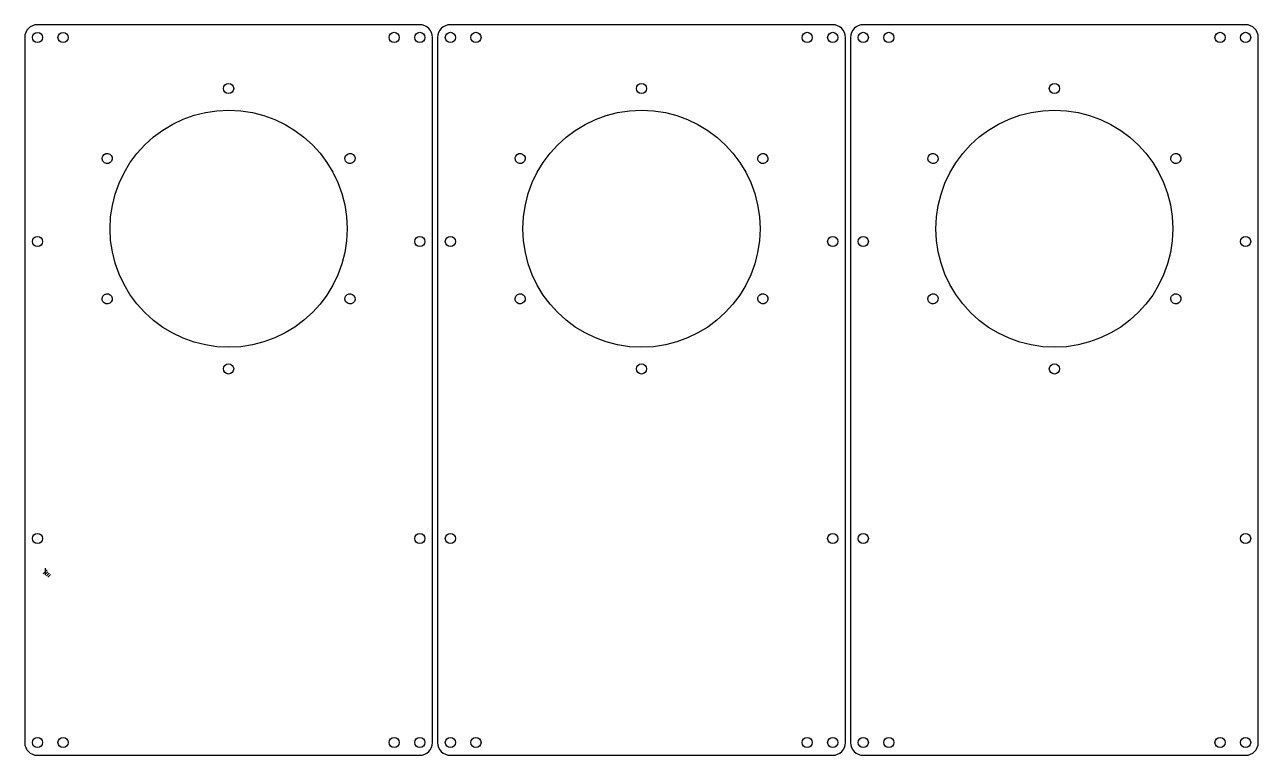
# Model space of a CAD drawing. Extents: x -8 to 800, y 225 to 800.
# Drawn here: x -8 to 476, y 225 to 511.5 of the extents above; entities that cross this region are included whole.
import ezdxf

# ---------------------------------------------------------------- set-up
doc = ezdxf.new("R2010")
doc.units = 0

msp = doc.modelspace()

# ---------------------------------------------------------------- linework, layer by layer
for p, q in [((-7.607116, 508.449687), (-7.897622, 507.510094)), ((-7.147151, 509.299), (-7.607116, 508.449687)), ((-6.537536, 510.03825), (-7.147151, 509.299)), ((-5.798082, 510.647656), (-6.537536, 510.03825)), ((-4.948598, 511.107438), (-5.798082, 510.647656)), ((-4.008894, 511.397813), (-4.948598, 511.107438)), ((-4.395044, 507.914375), (-3.759411, 508.342891)), ((-2.99878, 511.499), (-4.008894, 511.397813)), ((-3.759411, 508.342891), (-2.98105, 508.5)), ((147.001, 511.499), (-2.99878, 511.499)), ((-2.98105, 508.5), (-2.202537, 508.342891)), ((-2.202537, 508.342891), (-1.566823, 507.914375)), ((5.641106, 507.914375), (6.276739, 508.342891)), ((6.276739, 508.342891), (7.0551, 508.5)), ((7.0551, 508.5), (7.833727, 508.342891)), ((7.833727, 508.342891), (8.469428, 507.914375)), ((135.567625, 507.915375), (136.203328, 508.343891)), ((136.203328, 508.343891), (136.982, 508.501)), ((136.982, 508.501), (137.76025, 508.34375)), ((137.76025, 508.34375), (138.396, 507.915)), ((145.604125, 507.915375), (146.239484, 508.343891)), ((146.239484, 508.343891), (147.018, 508.501)), ((148.01085, 511.397813), (147.001, 511.499)), ((147.018, 508.501), (147.79625, 508.34375)), ((147.79625, 508.34375), (148.432, 507.915)), ((148.950422, 511.107438), (148.01085, 511.397813)), ((149.799877, 510.647656), (148.950422, 511.107438)), ((150.539375, 510.03825), (149.799877, 510.647656)), ((151.149076, 509.299), (150.539375, 510.03825)), ((151.609141, 508.449687), (151.149076, 509.299)), ((151.899729, 507.510094), (151.609141, 508.449687)), ((154.392703, 508.449687), (154.102229, 507.510094)), ((154.852607, 509.299), (154.392703, 508.449687)), ((155.462125, 510.03825), (154.852607, 509.299)), ((156.201439, 510.647656), (155.462125, 510.03825)), ((157.050734, 511.107438), (156.201439, 510.647656)), ((157.990193, 511.397813), (157.050734, 511.107438)), ((157.604, 507.9145), (158.23975, 508.343313)), ((159, 511.499), (157.990193, 511.397813)), ((158.23975, 508.343313), (159.018, 508.501)), ((309, 511.499), (159, 511.499)), ((159.018, 508.501), (159.796672, 508.343734)), ((159.796672, 508.343734), (160.432375, 507.914875)), ((167.640625, 507.9145), (168.276328, 508.343313)), ((168.276328, 508.343313), (169.055, 508.501)), ((169.055, 508.501), (169.83325, 508.343734)), ((169.83325, 508.343734), (170.469, 507.914875)), ((297.56725, 507.915375), (298.202906, 508.343891)), ((298.202906, 508.343891), (298.982, 508.501)), ((298.982, 508.501), (299.76025, 508.343891)), ((299.76025, 508.343891), (300.396, 507.915375)), ((307.6035, 507.915375), (308.238906, 508.343891)), ((308.238906, 508.343891), (309.017, 508.501)), ((310.010137, 511.397813), (309, 511.499)), ((309.017, 508.501), (309.795828, 508.343891)), ((309.795828, 508.343891), (310.431875, 507.915375)), ((310.949844, 511.107438), (310.010137, 511.397813)), ((311.799316, 510.647656), (310.949844, 511.107438)), ((312.53875, 510.03825), (311.799316, 510.647656)), ((313.14834, 509.299), (312.53875, 510.03825)), ((313.608281, 508.449687), (313.14834, 509.299)), ((313.89877, 507.510094), (313.608281, 508.449687)), ((316.391719, 508.449687), (316.10123, 507.510094)), ((316.85166, 509.299), (316.391719, 508.449687)), ((317.46125, 510.03825), (316.85166, 509.299)), ((318.200684, 510.647656), (317.46125, 510.03825)), ((319.050156, 511.107438), (318.200684, 510.647656)), ((319.989863, 511.397813), (319.050156, 511.107438)), ((319.603625, 507.9145), (320.239328, 508.343313)), ((321, 511.499), (319.989863, 511.397813)), ((320.239328, 508.343313), (321.018, 508.501)), ((471, 511.499), (321, 511.499)), ((321.018, 508.501), (321.796672, 508.343734)), ((321.796672, 508.343734), (322.432375, 507.914875)), ((329.639625, 507.9145), (330.275328, 508.343313)), ((330.275328, 508.343313), (331.054, 508.501)), ((331.054, 508.501), (331.832672, 508.343734)), ((331.832672, 508.343734), (332.468375, 507.914875)), ((459.566625, 507.915375), (460.202328, 508.343891)), ((460.202328, 508.343891), (460.981, 508.501)), ((460.981, 508.501), (461.75925, 508.343891)), ((461.75925, 508.343891), (462.395, 507.915375)), ((469.602625, 507.915375), (470.238328, 508.343891)), ((470.238328, 508.343891), (471.017, 508.501)), ((472.010137, 511.397813), (471, 511.499)), ((471.017, 508.501), (471.79525, 508.343891)), ((471.79525, 508.343891), (472.431, 507.915375)), ((472.949844, 511.107438), (472.010137, 511.397813)), ((473.799316, 510.647656), (472.949844, 511.107438)), ((474.53875, 510.03825), (473.799316, 510.647656)), ((475.14834, 509.299), (474.53875, 510.03825)), ((475.608281, 508.449687), (475.14834, 509.299)), ((475.89877, 507.510094), (475.608281, 508.449687)), ((-7.897622, 507.510094), (-7.99886, 506.5)), ((-7.99886, 506.5), (-7.99886, 230)), ((-4.98076, 506.5), (-4.823607, 507.278672)), ((-4.823607, 505.72175), (-4.98076, 506.5)), ((-4.823607, 507.278672), (-4.395044, 507.914375)), ((-4.395044, 505.086), (-4.823607, 505.72175)), ((-3.759411, 504.65725), (-4.395044, 505.086)), ((-2.98105, 504.5), (-3.759411, 504.65725)), ((-2.202537, 504.65725), (-2.98105, 504.5)), ((-1.566823, 505.086), (-2.202537, 504.65725)), ((-1.566823, 507.914375), (-1.138227, 507.278672)), ((-1.138227, 505.72175), (-1.566823, 505.086)), ((-1.138227, 507.278672), (-0.981068, 506.5)), ((-0.981068, 506.5), (-1.138227, 505.72175)), ((5.05539, 506.5), (5.212543, 507.278672)), ((5.212543, 505.72175), (5.05539, 506.5)), ((5.212543, 507.278672), (5.641106, 507.914375)), ((5.641106, 505.086), (5.212543, 505.72175)), ((6.276739, 504.65725), (5.641106, 505.086)), ((7.0551, 504.5), (6.276739, 504.65725)), ((7.833613, 504.65725), (7.0551, 504.5)), ((8.469326, 505.086), (7.833613, 504.65725)), ((8.897922, 505.72175), (8.469326, 505.086)), ((8.469428, 507.914375), (8.89796, 507.278672)), ((9.05508, 506.5), (8.897922, 505.72175)), ((8.89796, 507.278672), (9.05508, 506.5)), ((134.982, 506.501), (135.139109, 507.279672)), ((135.139109, 505.722328), (134.982, 506.501)), ((135.139109, 507.279672), (135.567625, 507.915375)), ((135.567625, 505.086625), (135.139109, 505.722328)), ((136.203328, 504.658109), (135.567625, 505.086625)), ((136.982, 504.501), (136.203328, 504.658109)), ((137.76025, 504.658109), (136.982, 504.501)), ((138.396, 505.086625), (137.76025, 504.658109)), ((138.396, 507.915), (138.82475, 507.27925)), ((138.82475, 505.722328), (138.396, 505.086625)), ((138.82475, 507.27925), (138.982, 506.501)), ((138.982, 506.501), (138.82475, 505.722328)), ((145.019, 506.501), (145.175953, 507.279672)), ((145.175953, 505.722328), (145.019, 506.501)), ((145.175953, 507.279672), (145.604125, 507.915375)), ((145.604125, 505.086625), (145.175953, 505.722328)), ((146.239484, 504.658109), (145.604125, 505.086625)), ((147.018, 504.501), (146.239484, 504.658109)), ((147.79625, 504.658109), (147.018, 504.501)), ((148.432, 505.086625), (147.79625, 504.658109)), ((148.432, 507.915), (148.86075, 507.27925)), ((148.86075, 505.722328), (148.432, 505.086625)), ((148.86075, 507.27925), (149.018, 506.501)), ((149.018, 506.501), (148.86075, 505.722328)), ((152.001, 506.5), (151.899729, 507.510094)), ((152.001, 230), (152.001, 506.5)), ((154.102229, 507.510094), (154.001, 506.5)), ((154.001, 506.5), (154.001, 230)), ((157.018, 506.5), (157.17525, 507.278688)), ((157.17525, 505.72175), (157.018, 506.5)), ((157.17525, 507.278688), (157.604, 507.9145)), ((157.604, 505.086), (157.17525, 505.72175)), ((158.23975, 504.65725), (157.604, 505.086)), ((159.018, 504.5), (158.23975, 504.65725)), ((159.796672, 504.65725), (159.018, 504.5)), ((160.432375, 505.086), (159.796672, 504.65725)), ((160.432375, 507.914875), (160.860891, 507.278828)), ((160.860891, 505.72175), (160.432375, 505.086)), ((160.860891, 507.278828), (161.018, 506.5)), ((161.018, 506.5), (160.860891, 505.72175)), ((167.055, 506.5), (167.212109, 507.278688)), ((167.212109, 505.72175), (167.055, 506.5)), ((167.212109, 507.278688), (167.640625, 507.9145)), ((167.640625, 505.086), (167.212109, 505.72175)), ((168.276328, 504.65725), (167.640625, 505.086)), ((169.055, 504.5), (168.276328, 504.65725)), ((169.83325, 504.65725), (169.055, 504.5)), ((170.469, 505.086), (169.83325, 504.65725)), ((170.469, 507.914875), (170.89775, 507.278828)), ((170.89775, 505.72175), (170.469, 505.086)), ((170.89775, 507.278828), (171.055, 506.5)), ((171.055, 506.5), (170.89775, 505.72175)), ((296.982, 506.501), (297.138969, 507.279672)), ((297.139109, 505.722328), (296.982, 506.501)), ((297.138969, 507.279672), (297.56725, 507.915375)), ((297.567625, 505.086625), (297.139109, 505.722328)), ((298.203328, 504.658109), (297.567625, 505.086625)), ((298.982, 504.501), (298.203328, 504.658109)), ((299.76025, 504.65825), (298.982, 504.501)), ((300.396, 505.087), (299.76025, 504.65825)), ((300.396, 507.915375), (300.82475, 507.279672)), ((300.82475, 505.72275), (300.396, 505.087)), ((300.82475, 507.279672), (300.982, 506.501)), ((300.982, 506.501), (300.82475, 505.72275)), ((307.018, 506.501), (307.175094, 507.279672)), ((307.175094, 505.722328), (307.018, 506.501)), ((307.175094, 507.279672), (307.6035, 507.915375)), ((307.6035, 505.086625), (307.175094, 505.722328)), ((308.238906, 504.658109), (307.6035, 505.086625)), ((309.017, 504.501), (308.238906, 504.658109)), ((309.795828, 504.65825), (309.017, 504.501)), ((310.431875, 505.087), (309.795828, 504.65825)), ((310.431875, 507.915375), (310.860734, 507.279672)), ((310.860734, 505.72275), (310.431875, 505.087)), ((310.860734, 507.279672), (311.018, 506.501)), ((311.018, 506.501), (310.860734, 505.72275)), ((314, 506.5), (313.89877, 507.510094)), ((314, 230), (314, 506.5)), ((316.10123, 507.510094), (316, 506.5)), ((316, 506.5), (316, 230)), ((319.018, 506.5), (319.175109, 507.278688)), ((319.17525, 505.72175), (319.018, 506.5)), ((319.175109, 507.278688), (319.603625, 507.9145)), ((319.604, 505.086), (319.17525, 505.72175)), ((320.23975, 504.65725), (319.604, 505.086)), ((321.018, 504.5), (320.23975, 504.65725)), ((321.79625, 504.65725), (321.018, 504.5)), ((322.432, 505.086), (321.79625, 504.65725)), ((322.86075, 505.72175), (322.432, 505.086)), ((322.432375, 507.914875), (322.860891, 507.278828)), ((323.018, 506.5), (322.86075, 505.72175)), ((322.860891, 507.278828), (323.018, 506.5)), ((329.054, 506.5), (329.211109, 507.278688)), ((329.211109, 505.72175), (329.054, 506.5)), ((329.211109, 507.278688), (329.639625, 507.9145)), ((329.639625, 505.086), (329.211109, 505.72175)), ((330.275328, 504.65725), (329.639625, 505.086)), ((331.054, 504.5), (330.275328, 504.65725)), ((331.83225, 504.65725), (331.054, 504.5)), ((332.468, 505.086), (331.83225, 504.65725)), ((332.89675, 505.72175), (332.468, 505.086)), ((332.468375, 507.914875), (332.896891, 507.278828)), ((333.054, 506.5), (332.89675, 505.72175)), ((332.896891, 507.278828), (333.054, 506.5)), ((458.981, 506.501), (459.138109, 507.279672)), ((459.138109, 505.722328), (458.981, 506.501)), ((459.138109, 507.279672), (459.566625, 507.915375)), ((459.566625, 505.086625), (459.138109, 505.722328)), ((460.202328, 504.658109), (459.566625, 505.086625)), ((460.981, 504.501), (460.202328, 504.658109)), ((461.75925, 504.65825), (460.981, 504.501)), ((462.395, 505.087), (461.75925, 504.65825)), ((462.395, 507.915375), (462.82375, 507.279672)), ((462.82375, 505.72275), (462.395, 505.087)), ((462.82375, 507.279672), (462.981, 506.501)), ((462.981, 506.501), (462.82375, 505.72275)), ((469.017, 506.501), (469.174109, 507.279672)), ((469.174109, 505.722328), (469.017, 506.501)), ((469.174109, 507.279672), (469.602625, 507.915375)), ((469.602625, 505.086625), (469.174109, 505.722328)), ((470.238328, 504.658109), (469.602625, 505.086625)), ((471.017, 504.501), (470.238328, 504.658109)), ((471.79525, 504.65825), (471.017, 504.501)), ((472.431, 505.087), (471.79525, 504.65825)), ((472.431, 507.915375), (472.85975, 507.279672)), ((472.85975, 505.72275), (472.431, 505.087)), ((472.85975, 507.279672), (473.017, 506.501)), ((473.017, 506.501), (472.85975, 505.72275)), ((476, 506.5), (475.89877, 507.510094)), ((476, 230), (476, 506.5)), ((70.0006, 486.499), (70.157845, 487.277672)), ((70.157733, 485.720328), (70.0006, 486.499)), ((70.586488, 485.084625), (70.157733, 485.720328)), ((70.157845, 487.277672), (70.586638, 487.913375)), ((71.222448, 484.656109), (70.586488, 485.084625)), ((70.586638, 487.913375), (71.222561, 488.341891)), ((72.0012, 484.499), (71.222448, 484.656109)), ((71.222561, 488.341891), (72.0012, 488.499)), ((72.0012, 488.499), (72.77953, 488.341891)), ((72.779741, 484.656109), (72.0012, 484.499)), ((72.77953, 488.341891), (73.415163, 487.913375)), ((73.41535, 485.084625), (72.779741, 484.656109)), ((73.415163, 487.913375), (73.843739, 487.277672)), ((73.843809, 485.720328), (73.41535, 485.084625)), ((73.843739, 487.277672), (74.0009, 486.499)), ((74.0009, 486.499), (73.843809, 485.720328)), ((232, 486.5), (232.15725, 487.278234)), ((232.15725, 485.721172), (232, 486.5)), ((232.15725, 487.278234), (232.586, 487.913875)), ((232.586, 485.085125), (232.15725, 485.721172)), ((232.586, 487.913875), (233.22175, 488.342328)), ((233.22175, 484.656266), (232.586, 485.085125)), ((233.22175, 488.342328), (234, 488.499)), ((234, 484.499), (233.22175, 484.656266)), ((234, 488.499), (234.778672, 488.341906)), ((234.779094, 484.656266), (234, 484.499)), ((234.778672, 488.341906), (235.414375, 487.9135)), ((235.41475, 485.085125), (234.779094, 484.656266)), ((235.414375, 487.9135), (235.842891, 487.278094)), ((235.843031, 485.721172), (235.41475, 485.085125)), ((235.842891, 487.278094), (236, 486.5)), ((236, 486.5), (235.843031, 485.721172)), ((393.999, 486.5), (394.156266, 487.278234)), ((394.156266, 485.721172), (393.999, 486.5)), ((394.156266, 487.278234), (394.585125, 487.913875)), ((394.585125, 485.085125), (394.156266, 485.721172)), ((394.585125, 487.913875), (395.221172, 488.342328)), ((395.221172, 484.656266), (394.585125, 485.085125)), ((395.221172, 488.342328), (396, 488.499)), ((396, 484.499), (395.221172, 484.656266)), ((396, 488.499), (396.77825, 488.341906)), ((396.778672, 484.656266), (396, 484.499)), ((396.77825, 488.341906), (397.414, 487.9135)), ((397.414375, 485.085125), (396.778672, 484.656266)), ((397.414, 487.9135), (397.84275, 487.278094)), ((397.842891, 485.721172), (397.414375, 485.085125)), ((397.84275, 487.278094), (398, 486.5)), ((398, 486.5), (397.842891, 485.721172)), ((50.104719, 472.521924), (54.206363, 474.460375)), ((54.206363, 474.460375), (58.477324, 475.990029)), ((58.477324, 475.990029), (62.887111, 477.098266)), ((62.887111, 477.098266), (67.405233, 477.772463)), ((67.405233, 477.772463), (72.0012, 478)), ((72.0012, 478), (76.755485, 477.759758)), ((76.755485, 477.759758), (81.372422, 477.054988)), ((81.372422, 477.054988), (85.82864, 475.90906)), ((85.82864, 475.90906), (90.100767, 474.345344)), ((90.100767, 474.345344), (94.165432, 472.387209)), ((211.835647, 472.387653), (215.900344, 474.345766)), ((215.900344, 474.345766), (220.172498, 475.909431)), ((220.172498, 475.909431), (224.628738, 477.055275)), ((224.628738, 477.055275), (229.245696, 477.759923)), ((229.245696, 477.759923), (234, 478)), ((234, 478), (238.75448, 477.759923)), ((238.75448, 477.759923), (243.37159, 477.055275)), ((243.37159, 477.055275), (247.827959, 475.909431)), ((247.827959, 475.909431), (252.100219, 474.345766)), ((252.100219, 474.345766), (256.164998, 472.387653)), ((374.103359, 472.521924), (378.205, 474.460375)), ((378.205, 474.460375), (382.475953, 475.990029)), ((382.475953, 475.990029), (386.88575, 477.098266)), ((386.88575, 477.098266), (391.403922, 477.772463)), ((391.403922, 477.772463), (396, 478)), ((396, 478), (400.754315, 477.759923)), ((400.754315, 477.759923), (405.371303, 477.055275)), ((405.371303, 477.055275), (409.827588, 475.909431)), ((409.827588, 475.909431), (414.099797, 474.345766)), ((414.099797, 474.345766), (418.164554, 472.387653)), ((42.531346, 467.469115), (46.202883, 470.187297)), ((46.202883, 470.187297), (50.104719, 472.521924)), ((94.165432, 472.387209), (97.999263, 470.058027)), ((97.999263, 470.058027), (101.578888, 467.381167)), ((204.422105, 467.381583), (208.001777, 470.058467)), ((208.001777, 470.058467), (211.835647, 472.387653)), ((256.164998, 472.387653), (259.998926, 470.058467)), ((259.998926, 470.058467), (263.578633, 467.381583)), ((366.529891, 467.469115), (370.2015, 470.187297)), ((370.2015, 470.187297), (374.103359, 472.521924)), ((418.164554, 472.387653), (421.998486, 470.058467)), ((421.998486, 470.058467), (425.578218, 467.381583)), ((39.1206, 464.38), (42.531346, 467.469115)), ((101.578888, 467.381167), (104.880938, 464.38)), ((201.12, 464.380375), (204.422105, 467.381583)), ((263.578633, 467.381583), (266.88075, 464.380375)), ((363.119, 464.38), (366.529891, 467.469115)), ((425.578218, 467.381583), (428.880375, 464.380375)), ((22.426225, 459.470625), (22.638, 459.999)), ((22.638, 459.999), (23.163127, 460.594875)), ((23.163127, 460.594875), (23.852063, 460.93125)), ((23.852063, 460.93125), (24.616917, 460.9845)), ((24.616917, 460.9845), (25.3698, 460.731)), ((25.3698, 460.731), (25.965525, 460.205828)), ((25.965525, 460.205828), (26.3019, 459.516875)), ((33.313577, 457.297937), (36.031646, 460.969398)), ((36.031646, 460.969398), (39.1206, 464.38)), ((104.880938, 464.38), (107.882039, 461.077895)), ((107.882039, 461.077895), (110.55882, 457.498223)), ((117.634, 459.094), (117.923625, 460.04)), ((117.923625, 460.04), (118.631, 460.731)), ((118.631, 460.731), (119.383984, 460.9845)), ((119.383984, 460.9845), (120.148875, 460.93125)), ((120.148875, 460.93125), (120.837828, 460.594875)), ((120.837828, 460.594875), (121.363, 459.999)), ((121.363, 459.999), (121.616516, 459.246438)), ((184.42575, 459.47075), (184.637, 460)), ((184.637, 460), (185.162312, 460.595313)), ((185.162312, 460.595313), (185.8515, 460.9315)), ((185.8515, 460.9315), (186.616438, 460.984938)), ((186.616438, 460.984938), (187.369, 460.732)), ((187.369, 460.732), (187.964891, 460.206266)), ((187.964891, 460.206266), (188.301375, 459.517125)), ((195.441973, 457.498486), (198.118833, 461.078218)), ((198.118833, 461.078218), (201.12, 464.380375)), ((266.88075, 464.380375), (269.881906, 461.078218)), ((269.881906, 461.078218), (272.55873, 457.498486)), ((279.633, 459.095), (279.923125, 460.040625)), ((279.923125, 460.040625), (280.631, 460.732)), ((280.631, 460.732), (281.383984, 460.984938)), ((281.383984, 460.984938), (282.148875, 460.9315)), ((282.148875, 460.9315), (282.837828, 460.595313)), ((282.837828, 460.595313), (283.363, 460)), ((283.363, 460), (283.616078, 459.247)), ((346.42475, 459.47075), (346.636, 460)), ((346.636, 460), (347.161734, 460.595313)), ((347.161734, 460.595313), (347.850875, 460.9315)), ((347.850875, 460.9315), (348.615578, 460.984938)), ((348.615578, 460.984938), (349.368, 460.732)), ((349.368, 460.732), (349.963891, 460.206266)), ((349.963891, 460.206266), (350.300375, 459.517125)), ((357.312281, 457.298078), (360.030215, 460.969439)), ((360.030215, 460.969439), (363.119, 464.38)), ((428.880375, 464.380375), (431.881583, 461.078218)), ((431.881583, 461.078218), (434.558467, 457.498486)), ((441.633, 459.095), (441.922625, 460.040625)), ((441.922625, 460.040625), (442.63, 460.732)), ((442.63, 460.732), (443.382984, 460.984938)), ((443.382984, 460.984938), (444.147875, 460.9315)), ((444.147875, 460.9315), (444.836828, 460.595313)), ((444.836828, 460.595313), (445.362, 460)), ((445.362, 460), (445.615516, 459.247)), ((22.3721, 458.904), (22.426225, 459.470625)), ((22.662325, 457.958), (22.3721, 458.904)), ((23.3703, 457.267), (22.662325, 457.958)), ((24.123155, 457.014063), (23.3703, 457.267)), ((24.887963, 457.0675), (24.123155, 457.014063)), ((25.576889, 457.403687), (24.887963, 457.0675)), ((26.1021, 457.999), (25.576889, 457.403687)), ((26.3553, 458.751984), (26.1021, 457.999)), ((26.3019, 459.516875), (26.3553, 458.751984)), ((30.979022, 453.396133), (33.313577, 457.297937)), ((110.55882, 457.498223), (112.887911, 453.664353)), ((117.68825, 458.52775), (117.634, 459.094)), ((117.9, 457.999), (117.68825, 458.52775)), ((118.425172, 457.403687), (117.9, 457.999)), ((119.114125, 457.0675), (118.425172, 457.403687)), ((119.879016, 457.014063), (119.114125, 457.0675)), ((120.632, 457.267), (119.879016, 457.014063)), ((121.227297, 457.792312), (120.632, 457.267)), ((121.563375, 458.4815), (121.227297, 457.792312)), ((121.616516, 459.246438), (121.563375, 458.4815)), ((184.372, 458.904), (184.42575, 459.47075)), ((184.66175, 457.958375), (184.372, 458.904)), ((185.37, 457.267), (184.66175, 457.958375)), ((186.122422, 457.014078), (185.37, 457.267)), ((186.887125, 457.067625), (186.122422, 457.014078)), ((187.576266, 457.404109), (186.887125, 457.067625)), ((188.102, 458), (187.576266, 457.404109)), ((188.354922, 458.752422), (188.102, 458)), ((188.301375, 459.517125), (188.354922, 458.752422)), ((193.112791, 453.664554), (195.441973, 457.498486)), ((272.55873, 457.498486), (274.887854, 453.664554)), ((279.687625, 458.528375), (279.633, 459.095)), ((279.899, 458), (279.687625, 458.528375)), ((280.424313, 457.404109), (279.899, 458)), ((281.1135, 457.067625), (280.424313, 457.404109)), ((281.878438, 457.014078), (281.1135, 457.067625)), ((282.631, 457.267), (281.878438, 457.014078)), ((283.226734, 457.79275), (282.631, 457.267)), ((283.562875, 458.482), (283.226734, 457.79275)), ((283.616078, 459.247), (283.562875, 458.482)), ((346.371, 458.904), (346.42475, 459.47075)), ((346.66075, 457.958375), (346.371, 458.904)), ((347.369, 457.267), (346.66075, 457.958375)), ((348.121562, 457.014078), (347.369, 457.267)), ((348.8865, 457.067625), (348.121562, 457.014078)), ((349.575687, 457.404109), (348.8865, 457.067625)), ((350.101, 458), (349.575687, 457.404109)), ((350.353922, 458.752422), (350.101, 458)), ((350.300375, 459.517125), (350.353922, 458.752422)), ((354.977832, 453.396396), (357.312281, 457.298078)), ((434.558467, 457.498486), (436.887653, 453.664554)), ((441.68725, 458.528375), (441.633, 459.095)), ((441.899, 458), (441.68725, 458.528375)), ((442.424172, 457.404109), (441.899, 458)), ((443.113125, 457.067625), (442.424172, 457.404109)), ((443.878016, 457.014078), (443.113125, 457.067625)), ((444.631, 457.267), (443.878016, 457.014078)), ((445.226297, 457.79275), (444.631, 457.267)), ((445.562375, 458.482), (445.226297, 457.79275)), ((445.615516, 459.247), (445.562375, 458.482)), ((29.040613, 449.2945), (30.979022, 453.396133)), ((112.887911, 453.664353), (114.845939, 449.599656)), ((191.154656, 449.599797), (193.112791, 453.664554)), ((274.887854, 453.664554), (276.845906, 449.599797)), ((353.0395, 449.294875), (354.977832, 453.396396)), ((436.887653, 453.664554), (438.845766, 449.599797)), ((27.510976, 445.023555), (29.040613, 449.2945)), ((114.845939, 449.599656), (116.409534, 445.327502)), ((116.409534, 445.327502), (117.555323, 440.871262)), ((188.445012, 440.871303), (189.59094, 445.327588)), ((189.59094, 445.327588), (191.154656, 449.599797)), ((276.845906, 449.599797), (278.409517, 445.327588)), ((278.409517, 445.327588), (279.555316, 440.871303)), ((351.509918, 445.023994), (353.0395, 449.294875)), ((438.845766, 449.599797), (440.409431, 445.327588)), ((440.409431, 445.327588), (441.555275, 440.871303)), ((25.72854, 436.095789), (26.402742, 440.613812)), ((26.402742, 440.613812), (27.510976, 445.023555)), ((117.555323, 440.871262), (118.259935, 436.254304)), ((187.740242, 436.254315), (188.445012, 440.871303)), ((279.555316, 440.871303), (280.259934, 436.254315)), ((349.727535, 436.096076), (350.401719, 440.614234)), ((350.401719, 440.614234), (351.509918, 445.023994)), ((441.555275, 440.871303), (442.259923, 436.254315)), ((25.501, 431.5), (25.72854, 436.095789)), ((118.259935, 436.254304), (118.5, 431.5)), ((187.5, 431.5), (187.740242, 436.254315)), ((280.259934, 436.254315), (280.5, 431.5)), ((349.5, 431.5), (349.727535, 436.096076)), ((442.259923, 436.254315), (442.5, 431.5)), ((25.72854, 426.903922), (25.501, 431.5)), ((118.5, 431.5), (118.259935, 426.745685)), ((187.740242, 426.745685), (187.5, 431.5)), ((280.5, 431.5), (280.259934, 426.745685)), ((349.727535, 426.903924), (349.5, 431.5)), ((442.5, 431.5), (442.259923, 426.745685)), ((-4.98076, 426.501), (-4.823607, 427.279094)), ((-4.823607, 425.722328), (-4.98076, 426.501)), ((-4.823607, 427.279094), (-4.395044, 427.9145)), ((-4.395044, 427.9145), (-3.759411, 428.342906)), ((-3.759411, 428.342906), (-2.98105, 428.5)), ((-2.98105, 428.5), (-2.202537, 428.342906)), ((-2.202537, 428.342906), (-1.566823, 427.9145)), ((-1.566823, 427.9145), (-1.138227, 427.279094)), ((-1.138227, 427.279094), (-0.981068, 426.501)), ((-0.981068, 426.501), (-1.138227, 425.722187)), ((26.402742, 422.38575), (25.72854, 426.903922)), ((118.259935, 426.745685), (117.555323, 422.128697)), ((145.019, 426.501), (145.175953, 427.279672)), ((145.175953, 425.722484), (145.019, 426.501)), ((145.175953, 427.279672), (145.604125, 427.915375)), ((145.604125, 427.915375), (146.239484, 428.343891)), ((146.239484, 428.343891), (147.018, 428.501)), ((147.018, 428.501), (147.79625, 428.34375)), ((147.79625, 428.34375), (148.432, 427.915)), ((148.432, 427.915), (148.86075, 427.27925)), ((148.86075, 427.27925), (149.018, 426.501)), ((149.018, 426.501), (148.86075, 425.722906)), ((157.018, 426.501), (157.17525, 427.279109)), ((157.17525, 425.72275), (157.018, 426.501)), ((157.17525, 427.279109), (157.604, 427.914625)), ((157.604, 427.914625), (158.23975, 428.343328)), ((158.23975, 428.343328), (159.018, 428.501)), ((159.018, 428.501), (159.796672, 428.343891)), ((159.796672, 428.343891), (160.432375, 427.915375)), ((160.432375, 427.915375), (160.860891, 427.279672)), ((160.860891, 427.279672), (161.018, 426.501)), ((161.018, 426.501), (160.860891, 425.722328)), ((188.445012, 422.128697), (187.740242, 426.745685)), ((280.259934, 426.745685), (279.555316, 422.128697)), ((307.018, 426.501), (307.175094, 427.279672)), ((307.175094, 425.722484), (307.018, 426.501)), ((307.175094, 427.279672), (307.6035, 427.915375)), ((307.6035, 427.915375), (308.238906, 428.343891)), ((308.238906, 428.343891), (309.017, 428.501)), ((309.017, 428.501), (309.795828, 428.343891)), ((309.795828, 428.343891), (310.431875, 427.915375)), ((310.431875, 427.915375), (310.860734, 427.279672)), ((310.860734, 427.279672), (311.018, 426.501)), ((311.018, 426.501), (310.860734, 425.722906)), ((319.018, 426.501), (319.175109, 427.279109)), ((319.17525, 425.72275), (319.018, 426.501)), ((319.175109, 427.279109), (319.603625, 427.914625)), ((319.603625, 427.914625), (320.239328, 428.343328)), ((320.239328, 428.343328), (321.018, 428.501)), ((321.018, 428.501), (321.796672, 428.343891)), ((321.796672, 428.343891), (322.432375, 427.915375)), ((322.432375, 427.915375), (322.860891, 427.279672)), ((323.018, 426.501), (322.86075, 425.722328)), ((322.860891, 427.279672), (323.018, 426.501)), ((350.401719, 422.385766), (349.727535, 426.903924)), ((442.259923, 426.745685), (441.555275, 422.128697)), ((469.017, 426.501), (469.174109, 427.279672)), ((469.174109, 425.722484), (469.017, 426.501)), ((469.174109, 427.279672), (469.602625, 427.915375)), ((469.602625, 427.915375), (470.238328, 428.343891)), ((470.238328, 428.343891), (471.017, 428.501)), ((471.017, 428.501), (471.79525, 428.343891)), ((471.79525, 428.343891), (472.431, 427.915375)), ((472.431, 427.915375), (472.85975, 427.279672)), ((472.85975, 427.279672), (473.017, 426.501)), ((473.017, 426.501), (472.85975, 425.722906)), ((-4.395044, 425.086625), (-4.823607, 425.722328)), ((-3.759411, 424.658109), (-4.395044, 425.086625)), ((-2.98105, 424.501), (-3.759411, 424.658109)), ((-2.202537, 424.657687), (-2.98105, 424.501)), ((-1.566823, 425.08625), (-2.202537, 424.657687)), ((-1.138227, 425.722187), (-1.566823, 425.08625)), ((27.510976, 417.975953), (26.402742, 422.38575)), ((117.555323, 422.128697), (116.409534, 417.672412)), ((145.604125, 425.087125), (145.175953, 425.722484)), ((146.239484, 424.658953), (145.604125, 425.087125)), ((147.018, 424.502), (146.239484, 424.658953)), ((147.79625, 424.659094), (147.018, 424.502)), ((148.432, 425.0875), (147.79625, 424.659094)), ((148.86075, 425.722906), (148.432, 425.0875)), ((157.604, 425.087), (157.17525, 425.72275)), ((158.23975, 424.65825), (157.604, 425.087)), ((159.018, 424.501), (158.23975, 424.65825)), ((159.796672, 424.658109), (159.018, 424.501)), ((160.432375, 425.086625), (159.796672, 424.658109)), ((160.860891, 425.722328), (160.432375, 425.086625)), ((189.59094, 417.672412), (188.445012, 422.128697)), ((279.555316, 422.128697), (278.409517, 417.672412)), ((307.6035, 425.087125), (307.175094, 425.722484)), ((308.238906, 424.658953), (307.6035, 425.087125)), ((309.017, 424.502), (308.238906, 424.658953)), ((309.795828, 424.659094), (309.017, 424.502)), ((310.431875, 425.0875), (309.795828, 424.659094)), ((310.860734, 425.722906), (310.431875, 425.0875)), ((319.604, 425.087), (319.17525, 425.72275)), ((320.23975, 424.65825), (319.604, 425.087)), ((321.018, 424.501), (320.23975, 424.65825)), ((321.79625, 424.658109), (321.018, 424.501)), ((322.432, 425.086625), (321.79625, 424.658109)), ((322.86075, 425.722328), (322.432, 425.086625)), ((351.509918, 417.976006), (350.401719, 422.385766)), ((441.555275, 422.128697), (440.409431, 417.672412)), ((469.602625, 425.087125), (469.174109, 425.722484)), ((470.238328, 424.658953), (469.602625, 425.087125)), ((471.017, 424.502), (470.238328, 424.658953)), ((471.79525, 424.659094), (471.017, 424.502)), ((472.431, 425.0875), (471.79525, 424.659094)), ((472.85975, 425.722906), (472.431, 425.0875)), ((29.040613, 413.705), (27.510976, 417.975953)), ((116.409534, 417.672412), (114.845939, 413.400203)), ((191.154656, 413.400203), (189.59094, 417.672412)), ((278.409517, 417.672412), (276.845906, 413.400203)), ((353.0395, 413.705125), (351.509918, 417.976006)), ((440.409431, 417.672412), (438.845766, 413.400203)), ((30.979022, 409.603359), (29.040613, 413.705)), ((114.845939, 413.400203), (112.887911, 409.335446)), ((193.112791, 409.335446), (191.154656, 413.400203)), ((276.845906, 413.400203), (274.887854, 409.335446)), ((354.977832, 409.603604), (353.0395, 413.705125)), ((438.845766, 413.400203), (436.887653, 409.335446)), ((33.313577, 405.7015), (30.979022, 409.603359)), ((112.887911, 409.335446), (110.55882, 405.501514)), ((195.441973, 405.501514), (193.112791, 409.335446)), ((274.887854, 409.335446), (272.55873, 405.501514)), ((357.312281, 405.701922), (354.977832, 409.603604)), ((436.887653, 409.335446), (434.558467, 405.501514)), ((22.3721, 404.095), (22.661925, 405.040625)), ((22.426338, 403.528375), (22.3721, 404.095)), ((22.638, 403), (22.426338, 403.528375)), ((23.163169, 402.404125), (22.638, 403)), ((22.661925, 405.040625), (23.3695, 405.732)), ((23.852175, 402.06775), (23.163169, 402.404125)), ((23.3695, 405.732), (24.122387, 405.984938)), ((24.617044, 402.0145), (23.852175, 402.06775)), ((24.122387, 405.984938), (24.887275, 405.9315)), ((25.3698, 402.268), (24.617044, 402.0145)), ((24.887275, 405.9315), (25.5763, 405.595313)), ((25.96532, 402.793172), (25.3698, 402.268)), ((25.5763, 405.595313), (26.1016, 405)), ((26.301538, 403.482125), (25.96532, 402.793172)), ((26.1016, 405), (26.354836, 404.247016)), ((26.354836, 404.247016), (26.301538, 403.482125)), ((36.031646, 402.029891), (33.313577, 405.7015)), ((39.1206, 398.619), (36.031646, 402.029891)), ((107.882039, 401.921782), (104.880938, 398.619625)), ((110.55882, 405.501514), (107.882039, 401.921782)), ((117.634, 403.904), (117.687875, 404.47075)), ((117.923625, 402.9585), (117.634, 403.904)), ((117.687875, 404.47075), (117.9, 405)), ((117.9, 405), (118.425312, 405.595313)), ((118.631, 402.268), (117.923625, 402.9585)), ((118.425312, 405.595313), (119.1145, 405.9315)), ((119.383984, 402.0145), (118.631, 402.268)), ((119.1145, 405.9315), (119.879437, 405.984938)), ((120.148875, 402.06775), (119.383984, 402.0145)), ((119.879437, 405.984938), (120.632, 405.732)), ((120.837828, 402.404125), (120.148875, 402.06775)), ((120.632, 405.732), (121.227297, 405.206266)), ((121.363, 403), (120.837828, 402.404125)), ((121.227297, 405.206266), (121.563375, 404.517125)), ((121.616516, 403.752422), (121.363, 403)), ((121.563375, 404.517125), (121.616516, 403.752422)), ((184.372, 404.095), (184.661625, 405.041)), ((184.42575, 403.528375), (184.372, 404.095)), ((184.637, 403), (184.42575, 403.528375)), ((185.162312, 402.404125), (184.637, 403)), ((184.661625, 405.041), (185.369, 405.732)), ((185.8515, 402.06775), (185.162312, 402.404125)), ((185.369, 405.732), (186.121984, 405.985078)), ((186.616438, 402.0145), (185.8515, 402.06775)), ((186.121984, 405.985078), (186.886875, 405.931875)), ((187.369, 402.268), (186.616438, 402.0145)), ((186.886875, 405.931875), (187.575828, 405.595734)), ((187.964875, 402.793172), (187.369, 402.268)), ((187.575828, 405.595734), (188.101, 405)), ((188.30125, 403.482125), (187.964875, 402.793172)), ((188.101, 405), (188.3545, 404.247016)), ((188.3545, 404.247016), (188.30125, 403.482125)), ((198.118833, 401.921782), (195.441973, 405.501514)), ((201.12, 398.619625), (198.118833, 401.921782)), ((269.881906, 401.921782), (266.88075, 398.619625)), ((272.55873, 405.501514), (269.881906, 401.921782)), ((279.633, 403.904), (279.687625, 404.471125)), ((279.923125, 402.958875), (279.633, 403.904)), ((279.687625, 404.471125), (279.899, 405)), ((279.899, 405), (280.424734, 405.595313)), ((280.631, 402.268), (279.923125, 402.958875)), ((280.424734, 405.595313), (281.113875, 405.9315)), ((281.383984, 402.0145), (280.631, 402.268)), ((281.113875, 405.9315), (281.878578, 405.984938)), ((282.148875, 402.06775), (281.383984, 402.0145)), ((281.878578, 405.984938), (282.631, 405.732)), ((282.837828, 402.404125), (282.148875, 402.06775)), ((282.631, 405.732), (283.226313, 405.206266)), ((283.363, 403), (282.837828, 402.404125)), ((283.226313, 405.206266), (283.5625, 404.517125)), ((283.615937, 403.752422), (283.363, 403)), ((283.5625, 404.517125), (283.615937, 403.752422)), ((346.371, 404.095), (346.660625, 405.041)), ((346.42475, 403.528375), (346.371, 404.095)), ((346.636, 403), (346.42475, 403.528375)), ((347.161734, 402.404125), (346.636, 403)), ((346.660625, 405.041), (347.368, 405.732)), ((347.850875, 402.06775), (347.161734, 402.404125)), ((347.368, 405.732), (348.120984, 405.985078)), ((348.615578, 402.0145), (347.850875, 402.06775)), ((348.120984, 405.985078), (348.885875, 405.931875)), ((349.368, 402.268), (348.615578, 402.0145)), ((348.885875, 405.931875), (349.574828, 405.595734)), ((349.963875, 402.793172), (349.368, 402.268)), ((349.574828, 405.595734), (350.1, 405)), ((350.30025, 403.482125), (349.963875, 402.793172)), ((350.1, 405), (350.3535, 404.247016)), ((350.3535, 404.247016), (350.30025, 403.482125)), ((360.030215, 402.030561), (357.312281, 405.701922)), ((363.119, 398.62), (360.030215, 402.030561)), ((431.881583, 401.921782), (428.880375, 398.619625)), ((434.558467, 405.501514), (431.881583, 401.921782)), ((441.633, 403.904), (441.686875, 404.471125)), ((441.922625, 402.958875), (441.633, 403.904)), ((441.686875, 404.471125), (441.899, 405)), ((441.899, 405), (442.424172, 405.595313)), ((442.63, 402.268), (441.922625, 402.958875)), ((442.424172, 405.595313), (443.113125, 405.9315)), ((443.382984, 402.0145), (442.63, 402.268)), ((443.113125, 405.9315), (443.878016, 405.984938)), ((444.147875, 402.06775), (443.382984, 402.0145)), ((443.878016, 405.984938), (444.631, 405.732)), ((444.836828, 402.404125), (444.147875, 402.06775)), ((444.631, 405.732), (445.226297, 405.206266)), ((445.362, 403), (444.836828, 402.404125)), ((445.226297, 405.206266), (445.562375, 404.517125)), ((445.615516, 403.752422), (445.362, 403)), ((445.562375, 404.517125), (445.615516, 403.752422)), ((42.531346, 395.530215), (39.1206, 398.619)), ((104.880938, 398.619625), (101.578888, 395.618417)), ((204.422105, 395.618417), (201.12, 398.619625)), ((266.88075, 398.619625), (263.578633, 395.618417)), ((366.529891, 395.530885), (363.119, 398.62)), ((428.880375, 398.619625), (425.578218, 395.618417)), ((46.202883, 392.812281), (42.531346, 395.530215)), ((50.104719, 390.477832), (46.202883, 392.812281)), ((97.999263, 392.941533), (94.165432, 390.612347)), ((101.578888, 395.618417), (97.999263, 392.941533)), ((208.001777, 392.941533), (204.422105, 395.618417)), ((211.835647, 390.612347), (208.001777, 392.941533)), ((259.998926, 392.941533), (256.164998, 390.612347)), ((263.578633, 395.618417), (259.998926, 392.941533)), ((370.2015, 392.812703), (366.529891, 395.530885)), ((374.103359, 390.478076), (370.2015, 392.812703)), ((421.998486, 392.941533), (418.164554, 390.612347)), ((425.578218, 395.618417), (421.998486, 392.941533)), ((54.206363, 388.5395), (50.104719, 390.477832)), ((58.477324, 387.009918), (54.206363, 388.5395)), ((90.100767, 388.654234), (85.82864, 387.090569)), ((94.165432, 390.612347), (90.100767, 388.654234)), ((215.900344, 388.654234), (211.835647, 390.612347)), ((220.172498, 387.090569), (215.900344, 388.654234)), ((252.100219, 388.654234), (247.827959, 387.090569)), ((256.164998, 390.612347), (252.100219, 388.654234)), ((378.205, 388.539625), (374.103359, 390.478076)), ((382.475953, 387.009971), (378.205, 388.539625)), ((414.099797, 388.654234), (409.827588, 387.090569)), ((418.164554, 390.612347), (414.099797, 388.654234)), ((62.887111, 385.901719), (58.477324, 387.009918)), ((67.405233, 385.227535), (62.887111, 385.901719)), ((72.0012, 385), (67.405233, 385.227535)), ((76.755485, 385.240077), (72.0012, 385)), ((81.372422, 385.944725), (76.755485, 385.240077)), ((85.82864, 387.090569), (81.372422, 385.944725)), ((224.628738, 385.944725), (220.172498, 387.090569)), ((229.245696, 385.240077), (224.628738, 385.944725)), ((234, 385), (229.245696, 385.240077)), ((238.75448, 385.240077), (234, 385)), ((243.37159, 385.944725), (238.75448, 385.240077)), ((247.827959, 387.090569), (243.37159, 385.944725)), ((386.88575, 385.901734), (382.475953, 387.009971)), ((391.403922, 385.227537), (386.88575, 385.901734)), ((396, 385), (391.403922, 385.227537)), ((400.754315, 385.240077), (396, 385)), ((405.371303, 385.944725), (400.754315, 385.240077)), ((409.827588, 387.090569), (405.371303, 385.944725)), ((70.157845, 377.27825), (70.586638, 377.914)), ((70.586638, 377.914), (71.222561, 378.34275)), ((71.222561, 378.34275), (72.0012, 378.5)), ((72.0012, 378.5), (72.77953, 378.34275)), ((72.77953, 378.34275), (73.415163, 377.914)), ((73.415163, 377.914), (73.843739, 377.27825)), ((232.15725, 377.278672), (232.586, 377.914375)), ((232.586, 377.914375), (233.22175, 378.342891)), ((233.22175, 378.342891), (234, 378.5)), ((234, 378.5), (234.778672, 378.34275)), ((234.778672, 378.34275), (235.414375, 377.914)), ((235.414375, 377.914), (235.842891, 377.27825)), ((394.156266, 377.278672), (394.585125, 377.914375)), ((394.585125, 377.914375), (395.221172, 378.342891)), ((395.221172, 378.342891), (396, 378.5)), ((396, 378.5), (396.77825, 378.34275)), ((396.77825, 378.34275), (397.414, 377.914)), ((397.414, 377.914), (397.84275, 377.27825)), ((70.0006, 376.5), (70.157845, 377.27825)), ((70.157972, 375.721328), (70.0006, 376.5)), ((70.58675, 375.085625), (70.157972, 375.721328)), ((71.222603, 374.657109), (70.58675, 375.085625)), ((72.0012, 374.5), (71.222603, 374.657109)), ((72.77953, 374.657109), (72.0012, 374.5)), ((73.415163, 375.085625), (72.77953, 374.657109)), ((73.843739, 375.721328), (73.415163, 375.085625)), ((73.843739, 377.27825), (74.0009, 376.5)), ((74.0009, 376.5), (73.843739, 375.721328)), ((232, 376.5), (232.15725, 377.278672)), ((232.15725, 375.721328), (232, 376.5)), ((232.586, 375.085625), (232.15725, 375.721328)), ((233.22175, 374.657109), (232.586, 375.085625)), ((234, 374.5), (233.22175, 374.657109)), ((234.778672, 374.657109), (234, 374.5)), ((235.414375, 375.085625), (234.778672, 374.657109)), ((235.842891, 375.721328), (235.414375, 375.085625)), ((235.842891, 377.27825), (236, 376.5)), ((236, 376.5), (235.842891, 375.721328)), ((393.999, 376.5), (394.156266, 377.278672)), ((394.156687, 375.721328), (393.999, 376.5)), ((394.5855, 375.085625), (394.156687, 375.721328)), ((395.221312, 374.657109), (394.5855, 375.085625)), ((396, 374.5), (395.221312, 374.657109)), ((396.77825, 374.657109), (396, 374.5)), ((397.414, 375.085625), (396.77825, 374.657109)), ((397.84275, 375.721328), (397.414, 375.085625)), ((397.84275, 377.27825), (398, 376.5)), ((398, 376.5), (397.84275, 375.721328)), ((-4.98076, 310), (-4.823607, 310.778828)), ((-4.823607, 309.22175), (-4.98076, 310)), ((-4.823607, 310.778828), (-4.395044, 311.414875)), ((-4.395044, 311.414875), (-3.759411, 311.843734)), ((-3.759411, 311.843734), (-2.98105, 312.001)), ((-2.98105, 312.001), (-2.202537, 311.843734)), ((-2.202537, 311.843734), (-1.566823, 311.414875)), ((-1.566823, 311.414875), (-1.138227, 310.778828)), ((-1.138227, 310.778828), (-0.981068, 310)), ((-0.981068, 310), (-1.138227, 309.22175)), ((145.019, 310.001), (145.175953, 310.779812)), ((145.175953, 309.222328), (145.019, 310.001)), ((145.175953, 310.779812), (145.604125, 311.41575)), ((145.604125, 311.41575), (146.239484, 311.844313)), ((146.239484, 311.844313), (147.018, 312.001)), ((147.018, 312.001), (147.79625, 311.84375)), ((147.79625, 311.84375), (148.432, 311.415)), ((148.432, 311.415), (148.86075, 310.77925)), ((148.86075, 310.77925), (149.018, 310.001)), ((149.018, 310.001), (148.86075, 309.222328)), ((157.018, 310.001), (157.17525, 310.77925)), ((157.17525, 309.222172), (157.018, 310.001)), ((157.17525, 310.77925), (157.604, 311.415)), ((157.604, 311.415), (158.23975, 311.84375)), ((158.23975, 311.84375), (159.018, 312.001)), ((159.018, 312.001), (159.796672, 311.84375)), ((159.796672, 311.84375), (160.432375, 311.415)), ((160.432375, 311.415), (160.860891, 310.77925)), ((160.860891, 310.77925), (161.018, 310.001)), ((161.018, 310.001), (160.860891, 309.222172)), ((307.018, 310.001), (307.175094, 310.779828)), ((307.175094, 309.222328), (307.018, 310.001)), ((307.175094, 310.779828), (307.6035, 311.415875)), ((307.6035, 311.415875), (308.238906, 311.844734)), ((308.238906, 311.844734), (309.017, 312.002)), ((309.017, 312.002), (309.795828, 311.844734)), ((309.795828, 311.844734), (310.431875, 311.415875)), ((310.431875, 311.415875), (310.860734, 310.779828)), ((310.860734, 310.779828), (311.018, 310.001)), ((311.018, 310.001), (310.860734, 309.22275)), ((319.018, 310.001), (319.175109, 310.77925)), ((319.17525, 309.222172), (319.018, 310.001)), ((319.175109, 310.77925), (319.603625, 311.415)), ((319.603625, 311.415), (320.239328, 311.84375)), ((320.239328, 311.84375), (321.018, 312.001)), ((321.018, 312.001), (321.796672, 311.84375)), ((321.796672, 311.84375), (322.432375, 311.415)), ((322.432375, 311.415), (322.860891, 310.77925)), ((323.018, 310.001), (322.86075, 309.222172)), ((322.860891, 310.77925), (323.018, 310.001)), ((469.017, 310.001), (469.174109, 310.779828)), ((469.174109, 309.222328), (469.017, 310.001)), ((469.174109, 310.779828), (469.602625, 311.415875)), ((469.602625, 311.415875), (470.238328, 311.844734)), ((470.238328, 311.844734), (471.017, 312.002)), ((471.017, 312.002), (471.79525, 311.844734)), ((471.79525, 311.844734), (472.431, 311.415875)), ((472.431, 311.415875), (472.85975, 310.779828)), ((472.85975, 310.779828), (473.017, 310.001)), ((473.017, 310.001), (472.85975, 309.22275)), ((-4.395044, 308.586), (-4.823607, 309.22175)), ((-3.759411, 308.15725), (-4.395044, 308.586)), ((-2.98105, 308), (-3.759411, 308.15725)), ((-2.202537, 308.15725), (-2.98105, 308)), ((-1.566823, 308.586), (-2.202537, 308.15725)), ((-1.138227, 309.22175), (-1.566823, 308.586)), ((145.604125, 308.586625), (145.175953, 309.222328)), ((146.239484, 308.158109), (145.604125, 308.586625)), ((147.018, 308.001), (146.239484, 308.158109)), ((147.79625, 308.158109), (147.018, 308.001)), ((148.432, 308.586625), (147.79625, 308.158109)), ((148.86075, 309.222328), (148.432, 308.586625)), ((157.604, 308.586125), (157.17525, 309.222172)), ((158.23975, 308.157266), (157.604, 308.586125)), ((159.018, 308), (158.23975, 308.157266)), ((159.796672, 308.157266), (159.018, 308)), ((160.432375, 308.586125), (159.796672, 308.157266)), ((160.860891, 309.222172), (160.432375, 308.586125)), ((307.6035, 308.586625), (307.175094, 309.222328)), ((308.238906, 308.158109), (307.6035, 308.586625)), ((309.017, 308.001), (308.238906, 308.158109)), ((309.795828, 308.15825), (309.017, 308.001)), ((310.431875, 308.587), (309.795828, 308.15825)), ((310.860734, 309.22275), (310.431875, 308.587)), ((319.604, 308.586125), (319.17525, 309.222172)), ((320.23975, 308.157266), (319.604, 308.586125)), ((321.018, 308), (320.23975, 308.157266)), ((321.79625, 308.157266), (321.018, 308)), ((322.432, 308.586125), (321.79625, 308.157266)), ((322.86075, 309.222172), (322.432, 308.586125)), ((469.602625, 308.586625), (469.174109, 309.222328)), ((470.238328, 308.158109), (469.602625, 308.586625)), ((471.017, 308.001), (470.238328, 308.158109)), ((471.79525, 308.15825), (471.017, 308.001)), ((472.431, 308.587), (471.79525, 308.15825)), ((472.85975, 309.22275), (472.431, 308.587)), ((-7.99886, 230), (-7.897622, 228.989863)), ((-7.897622, 228.989863), (-7.607116, 228.050156)), ((-7.607116, 228.050156), (-7.147151, 227.200684)), ((-4.98076, 230), (-4.823607, 230.778672)), ((-4.823607, 229.22175), (-4.98076, 230)), ((-4.823607, 230.778672), (-4.395044, 231.414375)), ((-4.395044, 228.586), (-4.823607, 229.22175)), ((-4.395044, 231.414375), (-3.759411, 231.842891)), ((-3.759411, 228.15725), (-4.395044, 228.586)), ((-3.759411, 231.842891), (-2.98105, 232)), ((-2.98105, 228), (-3.759411, 228.15725)), ((-2.98105, 232), (-2.202537, 231.842891)), ((-2.202537, 228.157109), (-2.98105, 228)), ((-2.202537, 231.842891), (-1.566823, 231.414375)), ((-1.566823, 228.585625), (-2.202537, 228.157109)), ((-1.566823, 231.414375), (-1.138227, 230.778672)), ((-1.138227, 229.221328), (-1.566823, 228.585625)), ((-1.138227, 230.778672), (-0.981068, 230)), ((-0.981068, 230), (-1.138227, 229.221328)), ((5.05539, 230), (5.212543, 230.778672)), ((5.212543, 229.22175), (5.05539, 230)), ((5.212543, 230.778672), (5.641106, 231.414375)), ((5.641106, 228.586), (5.212543, 229.22175)), ((5.641106, 231.414375), (6.276739, 231.842891)), ((6.276739, 228.15725), (5.641106, 228.586)), ((6.276739, 231.842891), (7.0551, 232)), ((7.0551, 228), (6.276739, 228.15725)), ((7.0551, 232), (7.833727, 231.842891)), ((7.833613, 228.157109), (7.0551, 228)), ((8.469326, 228.585625), (7.833613, 228.157109)), ((7.833727, 231.842891), (8.469428, 231.414375)), ((8.897922, 229.221328), (8.469326, 228.585625)), ((8.469428, 231.414375), (8.89796, 230.778672)), ((9.05508, 230), (8.897922, 229.221328)), ((8.89796, 230.778672), (9.05508, 230)), ((134.982, 230), (135.139109, 230.778828)), ((135.139109, 229.221906), (134.982, 230)), ((135.139109, 230.778828), (135.567625, 231.414875)), ((135.567625, 228.5865), (135.139109, 229.221906)), ((135.567625, 231.414875), (136.203328, 231.843734)), ((136.203328, 228.158094), (135.567625, 228.5865)), ((136.203328, 231.843734), (136.982, 232.001)), ((136.982, 228.001), (136.203328, 228.158094)), ((136.982, 232.001), (137.76025, 231.843734)), ((137.76025, 228.158094), (136.982, 228.001)), ((137.76025, 231.843734), (138.396, 231.414875)), ((138.396, 228.5865), (137.76025, 228.158094)), ((138.396, 231.414875), (138.82475, 230.778828)), ((138.82475, 229.221906), (138.396, 228.5865)), ((138.82475, 230.778828), (138.982, 230)), ((138.982, 230), (138.82475, 229.221906)), ((145.019, 230), (145.175953, 230.778828)), ((145.175953, 229.221906), (145.019, 230)), ((145.175953, 230.778828), (145.604125, 231.414875)), ((145.604125, 228.5865), (145.175953, 229.221906)), ((145.604125, 231.414875), (146.239484, 231.843734)), ((146.239484, 228.158094), (145.604125, 228.5865)), ((146.239484, 231.843734), (147.018, 232.001)), ((147.018, 228.001), (146.239484, 228.158094)), ((147.018, 232.001), (147.79625, 231.843734)), ((147.79625, 228.158094), (147.018, 228.001)), ((147.79625, 231.843734), (148.432, 231.414875)), ((148.432, 228.5865), (147.79625, 228.158094)), ((148.432, 231.414875), (148.86075, 230.778828)), ((148.86075, 229.221906), (148.432, 228.5865)), ((148.86075, 230.778828), (149.018, 230)), ((149.018, 230), (148.86075, 229.221906)), ((151.149076, 227.200684), (151.609141, 228.050156)), ((151.609141, 228.050156), (151.899729, 228.989863)), ((151.899729, 228.989863), (152.001, 230)), ((154.001, 230), (154.102229, 228.989863)), ((154.102229, 228.989863), (154.392703, 228.050156)), ((154.392703, 228.050156), (154.852607, 227.200684)), ((157.018, 230), (157.17525, 230.778687)), ((157.17525, 229.221906), (157.018, 230)), ((157.17525, 230.778687), (157.604, 231.4145)), ((157.604, 228.5865), (157.17525, 229.221906)), ((157.604, 231.4145), (158.23975, 231.843312)), ((158.23975, 228.158094), (157.604, 228.5865)), ((158.23975, 231.843312), (159.018, 232.001)), ((159.018, 228.001), (158.23975, 228.158094)), ((159.018, 232.001), (159.796672, 231.843734)), ((159.796672, 228.158094), (159.018, 228.001)), ((159.796672, 231.843734), (160.432375, 231.414875)), ((160.432375, 228.5865), (159.796672, 228.158094)), ((160.432375, 231.414875), (160.860891, 230.778828)), ((160.860891, 229.221906), (160.432375, 228.5865)), ((160.860891, 230.778828), (161.018, 230)), ((161.018, 230), (160.860891, 229.221906)), ((167.055, 230), (167.212109, 230.778687)), ((167.212109, 229.221906), (167.055, 230)), ((167.212109, 230.778687), (167.640625, 231.4145)), ((167.640625, 228.5865), (167.212109, 229.221906)), ((167.640625, 231.4145), (168.276328, 231.843312)), ((168.276328, 228.158094), (167.640625, 228.5865)), ((168.276328, 231.843312), (169.055, 232.001)), ((169.055, 228.001), (168.276328, 228.158094)), ((169.055, 232.001), (169.83325, 231.843734)), ((169.83325, 228.158094), (169.055, 228.001)), ((169.83325, 231.843734), (170.469, 231.414875)), ((170.469, 228.5865), (169.83325, 228.158094)), ((170.469, 231.414875), (170.89775, 230.778828)), ((170.89775, 229.221906), (170.469, 228.5865)), ((170.89775, 230.778828), (171.055, 230)), ((171.055, 230), (170.89775, 229.221906)), ((296.982, 230.001), (297.138969, 230.77925)), ((297.139109, 229.222328), (296.982, 230.001)), ((297.138969, 230.77925), (297.56725, 231.415)), ((297.567625, 228.586625), (297.139109, 229.222328)), ((297.56725, 231.415), (298.202906, 231.84375)), ((298.203328, 228.158109), (297.567625, 228.586625)), ((298.202906, 231.84375), (298.982, 232.001)), ((298.982, 228.001), (298.203328, 228.158109)), ((298.982, 232.001), (299.76025, 231.84375)), ((299.76025, 228.158531), (298.982, 228.001)), ((299.76025, 231.84375), (300.396, 231.415)), ((300.396, 228.587), (299.76025, 228.158531)), ((300.396, 231.415), (300.82475, 230.77925)), ((300.82475, 229.222469), (300.396, 228.587)), ((300.82475, 230.77925), (300.982, 230.001)), ((300.982, 230.001), (300.82475, 229.222469)), ((307.018, 230.001), (307.175094, 230.77925)), ((307.175094, 229.222328), (307.018, 230.001)), ((307.175094, 230.77925), (307.6035, 231.415)), ((307.6035, 228.586625), (307.175094, 229.222328)), ((307.6035, 231.415), (308.238906, 231.84375)), ((308.238906, 228.158109), (307.6035, 228.586625)), ((308.238906, 231.84375), (309.017, 232.001)), ((309.017, 228.001), (308.238906, 228.158109)), ((309.017, 232.001), (309.795828, 231.84375)), ((309.795828, 228.158531), (309.017, 228.001)), ((309.795828, 231.84375), (310.431875, 231.415)), ((310.431875, 228.587), (309.795828, 228.158531)), ((310.431875, 231.415), (310.860734, 230.77925)), ((310.860734, 229.222469), (310.431875, 228.587)), ((310.860734, 230.77925), (311.018, 230.001)), ((311.018, 230.001), (310.860734, 229.222469)), ((313.14834, 227.200684), (313.608281, 228.050156)), ((313.608281, 228.050156), (313.89877, 228.989863)), ((313.89877, 228.989863), (314, 230)), ((316, 230), (316.10123, 228.989863)), ((316.10123, 228.989863), (316.391719, 228.050156)), ((316.391719, 228.050156), (316.85166, 227.200684)), ((319.018, 230), (319.175109, 230.778687)), ((319.17525, 229.221906), (319.018, 230)), ((319.175109, 230.778687), (319.603625, 231.4145)), ((319.604, 228.5865), (319.17525, 229.221906)), ((319.603625, 231.4145), (320.239328, 231.843312)), ((320.23975, 228.158094), (319.604, 228.5865)), ((320.239328, 231.843312), (321.018, 232.001)), ((321.018, 228.001), (320.23975, 228.158094)), ((321.018, 232.001), (321.796672, 231.843734)), ((321.79625, 228.158094), (321.018, 228.001)), ((322.432, 228.5865), (321.79625, 228.158094)), ((321.796672, 231.843734), (322.432375, 231.414875)), ((322.86075, 229.221906), (322.432, 228.5865)), ((322.432375, 231.414875), (322.860891, 230.778828)), ((323.018, 230), (322.86075, 229.221906)), ((322.860891, 230.778828), (323.018, 230)), ((329.054, 230), (329.211109, 230.778687)), ((329.211109, 229.221906), (329.054, 230)), ((329.211109, 230.778687), (329.639625, 231.4145)), ((329.639625, 228.5865), (329.211109, 229.221906)), ((329.639625, 231.4145), (330.275328, 231.843312)), ((330.275328, 228.158094), (329.639625, 228.5865)), ((330.275328, 231.843312), (331.054, 232.001)), ((331.054, 228.001), (330.275328, 228.158094)), ((331.054, 232.001), (331.832672, 231.843734)), ((331.83225, 228.158094), (331.054, 228.001)), ((332.468, 228.5865), (331.83225, 228.158094)), ((331.832672, 231.843734), (332.468375, 231.414875)), ((332.89675, 229.221906), (332.468, 228.5865)), ((332.468375, 231.414875), (332.896891, 230.778828)), ((333.054, 230), (332.89675, 229.221906)), ((332.896891, 230.778828), (333.054, 230)), ((458.981, 230.001), (459.138109, 230.77925)), ((459.138109, 229.222328), (458.981, 230.001)), ((459.138109, 230.77925), (459.566625, 231.415)), ((459.566625, 228.586625), (459.138109, 229.222328)), ((459.566625, 231.415), (460.202328, 231.84375)), ((460.202328, 228.158109), (459.566625, 228.586625)), ((460.202328, 231.84375), (460.981, 232.001)), ((460.981, 228.001), (460.202328, 228.158109)), ((460.981, 232.001), (461.75925, 231.84375)), ((461.75925, 228.158531), (460.981, 228.001)), ((461.75925, 231.84375), (462.395, 231.415)), ((462.395, 228.587), (461.75925, 228.158531)), ((462.395, 231.415), (462.82375, 230.77925)), ((462.82375, 229.222469), (462.395, 228.587)), ((462.82375, 230.77925), (462.981, 230.001)), ((462.981, 230.001), (462.82375, 229.222469)), ((469.017, 230.001), (469.174109, 230.77925)), ((469.174109, 229.222328), (469.017, 230.001)), ((469.174109, 230.77925), (469.602625, 231.415)), ((469.602625, 228.586625), (469.174109, 229.222328)), ((469.602625, 231.415), (470.238328, 231.84375)), ((470.238328, 228.158109), (469.602625, 228.586625)), ((470.238328, 231.84375), (471.017, 232.001)), ((471.017, 228.001), (470.238328, 228.158109)), ((471.017, 232.001), (471.79525, 231.84375)), ((471.79525, 228.158531), (471.017, 228.001)), ((471.79525, 231.84375), (472.431, 231.415)), ((472.431, 228.587), (471.79525, 228.158531)), ((472.431, 231.415), (472.85975, 230.77925)), ((472.85975, 229.222469), (472.431, 228.587)), ((472.85975, 230.77925), (473.017, 230.001)), ((473.017, 230.001), (472.85975, 229.222469)), ((475.14834, 227.200684), (475.608281, 228.050156)), ((475.608281, 228.050156), (475.89877, 228.989863)), ((475.89877, 228.989863), (476, 230)), ((-7.147151, 227.200684), (-6.537536, 226.46125)), ((-6.537536, 226.46125), (-5.798082, 225.85166)), ((-5.798082, 225.85166), (-4.948598, 225.391719)), ((-4.948598, 225.391719), (-4.008894, 225.10123)), ((-4.008894, 225.10123), (-2.99878, 225)), ((-2.99878, 225), (147.001, 225)), ((147.001, 225), (148.01085, 225.10123)), ((148.01085, 225.10123), (148.950422, 225.391719)), ((148.950422, 225.391719), (149.799877, 225.85166)), ((149.799877, 225.85166), (150.539375, 226.46125)), ((150.539375, 226.46125), (151.149076, 227.200684)), ((154.852607, 227.200684), (155.462125, 226.46125)), ((155.462125, 226.46125), (156.201439, 225.85166)), ((156.201439, 225.85166), (157.050734, 225.391719)), ((157.050734, 225.391719), (157.990193, 225.10123)), ((157.990193, 225.10123), (159, 225)), ((159, 225), (309, 225)), ((309, 225), (310.010137, 225.10123)), ((310.010137, 225.10123), (310.949844, 225.391719)), ((310.949844, 225.391719), (311.799316, 225.85166)), ((311.799316, 225.85166), (312.53875, 226.46125)), ((312.53875, 226.46125), (313.14834, 227.200684)), ((316.85166, 227.200684), (317.46125, 226.46125)), ((317.46125, 226.46125), (318.200684, 225.85166)), ((318.200684, 225.85166), (319.050156, 225.391719)), ((319.050156, 225.391719), (319.989863, 225.10123)), ((319.989863, 225.10123), (321, 225)), ((321, 225), (471, 225)), ((471, 225), (472.010137, 225.10123)), ((472.010137, 225.10123), (472.949844, 225.391719)), ((472.949844, 225.391719), (473.799316, 225.85166)), ((473.799316, 225.85166), (474.53875, 226.46125)), ((474.53875, 226.46125), (475.14834, 227.200684))]:
    msp.add_line(p, q)
at = {"layer": 'Layer 1'}
for p, q in [((0.793749, 297.794), (-0.793749, 296.206)), ((0, 298.323), (0, 295.677)), ((1.05833, 297), (0, 295.94167)), ((1.5875, 296.471), (0.52917, 295.41267)), ((2.11666, 295.942), (1.05833, 294.88367))]:
    msp.add_line(p, q, dxfattribs=at)

doc.saveas('drawing.dxf')
